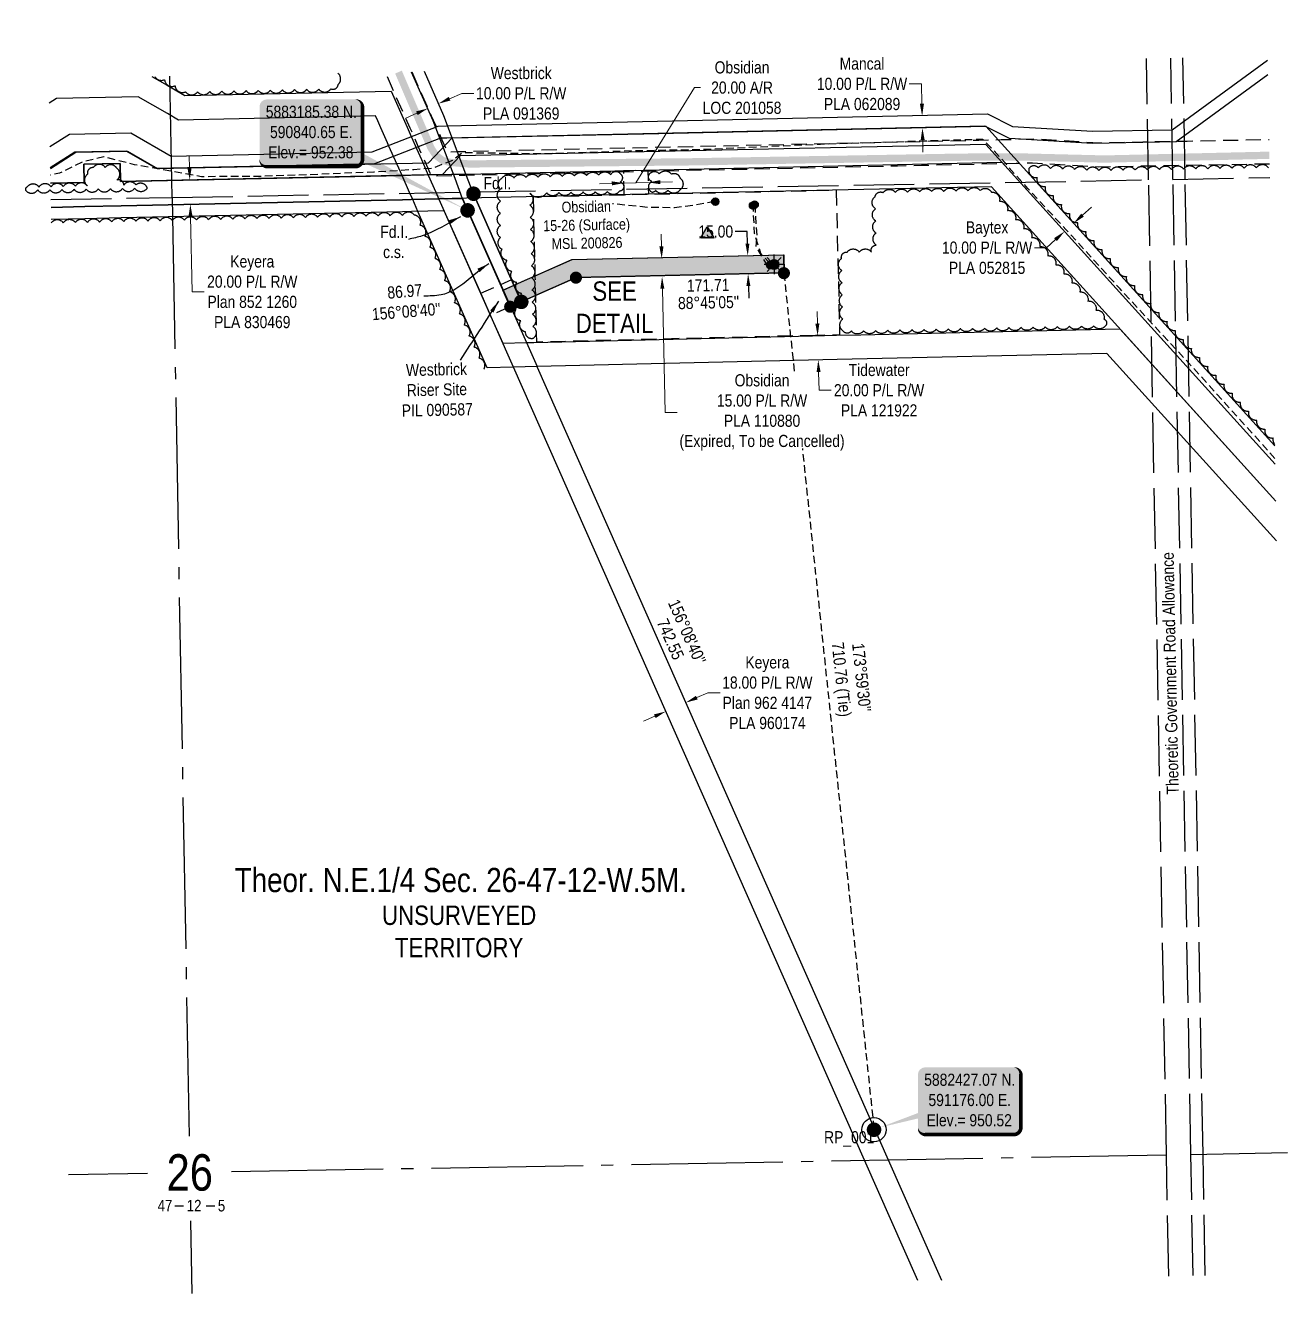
# Model space of a CAD drawing. Extents: x 590040 to 593988, y 5882292 to 5885177.
# Drawn here: x 590476 to 591517, y 5882292 to 5883338 of the extents above; entities that cross this region are included whole.
import ezdxf
from ezdxf.enums import TextEntityAlignment as Align

# ---------------------------------------------------------------- set-up
doc = ezdxf.new("R2010")
doc.units = 0
doc.header["$LTSCALE"] = 5
doc.header["$PDSIZE"] = 0.5
for name, pattern in [('0', [1, 1, 0]), ('foc-ACCESSROAD', [3.75, 2.5, -1.25]), ('foc-QUARTERLINE', [33, 25, -3, 2, -3]), ('foc-TIELINE', [1.875, 1.25, -0.625]), ('foc-UNSURVEYED', [12.5, 10, -2.5]), ('UG_PIPE', [1.875, 1.25, -0.625])]:
    doc.linetypes.add(name, pattern=pattern)
doc.layers.get('Defpoints').update_dxf_attribs({"color": 9})
for name, color, linetype in [('10', 1, 'Continuous'), ('35', 37, 'Continuous'), ('9', 3, 'Continuous'), ('AS-PIPE-UG', 44, 'UG_PIPE'), ('AS-ROADS', 254, 'Continuous'), ('AS-SYMBOL', 7, 'Continuous'), ('C-AR', 13, 'foc-ACCESSROAD'), ('C-RW', 13, 'Continuous'), ('C-SYMBOL', 7, 'Continuous'), ('C-WS', 13, 'foc-ACCESSROAD'), ('DETAIL-T', 7, 'Continuous'), ('F-AR', 190, 'foc-ACCESSROAD'), ('F-RW', 190, 'Continuous'), ('F-WS', 190, 'foc-ACCESSROAD'), ('L-BD', 7, 'Continuous'), ('L-MON', 1, 'Continuous'), ('L-QSEC', 8, 'foc-QUARTERLINE'), ('L-ROAD-T', 7, 'Continuous'), ('L-SECLBL', 7, 'Continuous'), ('L-TIE', 7, 'foc-TIELINE'), ('L-UNS-T', 3, 'Continuous'), ('L-USEC', 7, 'foc-UNSURVEYED'), ('P-PROPOSED', 10, 'Continuous'), ('P-PROPOSED-H', 21, 'Continuous'), ('P-TXT', 4, 'Continuous'), ('T-BUSH', 110, '0')]:
    doc.layers.add(name, color=color, linetype=linetype)
for name, color, linetype, lineweight in [('C-AR-T', 13, 'Continuous', 9), ('C-RW-T', 13, 'Continuous', 9), ('C-WS-T', 13, 'Continuous', 9), ('F-RW-T', 190, 'Continuous', 9), ('F-WS-T', 190, 'Continuous', 9)]:
    doc.layers.add(name, color=color, linetype=linetype, lineweight=lineweight)
doc.styles.add('175L', font='ARIALN.TTF', dxfattribs={"height": 20})
doc.styles.add('80', font='ARIALN.TTF', dxfattribs={"height": 10})
doc.styles.add('80CG', font='ARIALN.TTF', dxfattribs={"height": 10})
doc.styles.add('80L', font='ARIALN.TTF', dxfattribs={"height": 10})
doc.styles.add('SIMPLEX', font='ARIALN.TTF')
doc.dimstyles.new('Compass 5 000', dxfattribs={"dimscale": 5, "dimtxt": 9, "dimasz": 2, "dimexe": 0.2, "dimexo": 0.0625, "dimgap": 0.5, "dimtad": 0, "dimtih": 1, "dimtoh": 1, "dimzin": 0, "dimdsep": 46, "dimtxsty": '80CG', "dimcen": 0.1, "dimse1": 1, "dimse2": 1, "dimclrd": 256, "dimclrt": 256, "dimaunit": 1, "dimadec": 4, "dimazin": 0, "dimtfac": 0.06, "dimtofl": 0, "dimtmove": 0, "dimatfit": 1, "dimfxl": 0.2, "dimtolj": 1, "dimtzin": 0, "dimlwd": -1, "dimarcsym": 0})

# ---------------------------------------------------------------- blocks, each defined once
blk = doc.blocks.new('L-SECLBL')
at = {"layer": '9', "color": 7}
for p, q in [((-5.1, -27.8), (-12.3, -27.8)), ((20.7, -27.8), (13.5, -27.8))]:
    blk.add_line(p, q, dxfattribs=at)
at = {"layer": '10', "color": 2, "style": 'SIMPLEX'}
blk.add_attdef('SEC', text='', height=30, dxfattribs=at).set_placement((0, 0), align=Align.MIDDLE)
at = {"layer": '10', "color": 5, "style": '80L'}
blk.add_attdef('TWP', text='', height=9.5, dxfattribs=at).set_placement((-14.4, -27.4), align=Align.MIDDLE_RIGHT)
blk.add_attdef('RGE', text='', height=9.5, dxfattribs=at).set_placement((3.6, -27.4), align=Align.MIDDLE_CENTER)
blk.add_attdef('MER', text='', height=9.5, dxfattribs=at).set_placement((23.2, -27.4), align=Align.MIDDLE_LEFT)
blk = doc.blocks.new('*D433')
at = {"layer": 'C-AR-T', "transparency": 16777216}
for p, q in [((590979.6, 5883208.1), (591027.8, 5883286.6)), ((591027.8, 5883286.6), (591032.8, 5883286.6)), ((590959.6, 5883207.7), (590949.6, 5883207.4)), ((590969.6, 5883207.9), (590989.6, 5883208.4)), ((590999.6, 5883208.6), (591009.6, 5883208.9))]:
    blk.add_line(p, q, dxfattribs=at)
for points in [[(590959.6, 5883209.3), (590959.7, 5883206), (590969.6, 5883207.9)], [(590999.6, 5883210.3), (590999.7, 5883207), (590989.6, 5883208.4)]]:
    blk.add_solid(points, dxfattribs=at)
at = {"layer": 'Defpoints', "color": 0, "transparency": 16777216}
for p in [(590989.6, 5883210.8), (590969.6, 5883210.4), (590989.6, 5883208.4)]:
    blk.add_point(p, dxfattribs=at)
at = {"layer": 'C-AR-T', "transparency": 16777216, "insert": (591067.1, 5883286.6), "char_height": 10, "attachment_point": 5, "style": '80CG'}
blk.add_mtext('\\A1;Obsidian\\P20.00 A/R\\PLOC 201058', dxfattribs=at)
blk = doc.blocks.new('*D434')
at = {"layer": 'Defpoints', "color": 0, "transparency": 16777216}
for p in [(591202.5, 5883263.1), (591215.7, 5883263.3), (591202.7, 5883253)]:
    blk.add_point(p, dxfattribs=at)
at = {"layer": 'F-RW-T', "transparency": 16777216}
for p, q in [((591215.1, 5883289.7), (591205.1, 5883289.7)), ((591215.5, 5883273.3), (591215.1, 5883289.7)), ((591216.2, 5883243.3), (591216.4, 5883233.3))]:
    blk.add_line(p, q, dxfattribs=at)
for points in [[(591217.2, 5883273.4), (591213.8, 5883273.3), (591215.7, 5883263.3)], [(591217.8, 5883243.4), (591214.5, 5883243.3), (591215.9, 5883253.3)]]:
    blk.add_solid(points, dxfattribs=at)
at = {"layer": 'F-RW-T', "transparency": 16777216, "insert": (591166.1, 5883289.7), "char_height": 10, "attachment_point": 5, "style": '80CG'}
blk.add_mtext('\\A1;Mancal\\P10.00 P/L R/W\\PPLA 062089', dxfattribs=at)
blk = doc.blocks.new('*D435')
at = {"layer": 'Defpoints', "color": 0, "transparency": 16777216}
for p in [(591075.3, 5883080.7), (591075.8, 5883060.7), (591130, 5883062)]:
    blk.add_point(p, dxfattribs=at)
at = {"layer": 'F-RW-T', "transparency": 16777216}
for p, q in [((591129.3, 5883092), (591129, 5883102)), ((591130.2, 5883052), (591130.6, 5883037)), ((591130.6, 5883037), (591140.6, 5883037))]:
    blk.add_line(p, q, dxfattribs=at)
for points in [[(591130.9, 5883092.1), (591127.6, 5883092), (591129.5, 5883082)], [(591131.9, 5883052.1), (591128.6, 5883052), (591130, 5883062)]]:
    blk.add_solid(points, dxfattribs=at)
at = {"layer": 'F-RW-T', "transparency": 16777216, "insert": (591180.2, 5883037), "char_height": 10, "attachment_point": 5, "style": '80CG'}
blk.add_mtext('\\A1;Tidewater\\P20.00 P/L R/W\\PPLA 121922', dxfattribs=at)
blk = doc.blocks.new('*D436')
at = {"layer": 'C-RW-T', "transparency": 16777216}
for p, q in [((591000.6, 5883155.7), (591000.4, 5883165.7)), ((591001.4, 5883120.7), (591003.6, 5883018.7)), ((591003.6, 5883018.7), (591013.6, 5883018.7))]:
    blk.add_line(p, q, dxfattribs=at)
for points in [[(591002.3, 5883155.7), (590998.9, 5883155.6), (591000.8, 5883145.7)], [(591003, 5883120.7), (590999.7, 5883120.7), (591001.1, 5883130.7)]]:
    blk.add_solid(points, dxfattribs=at)
at = {"layer": 'Defpoints', "color": 0, "transparency": 16777216}
for p in [(590981, 5883145.2), (590981.3, 5883130.3), (591001.1, 5883130.7)]:
    blk.add_point(p, dxfattribs=at)
at = {"layer": 'C-RW-T', "transparency": 16777216, "insert": (591083.6, 5883018.7), "char_height": 10, "attachment_point": 5, "style": '80CG', "bg_fill": 3, "box_fill_scale": 1.1, "bg_fill_color": 256, "bg_fill_true_color": 13158600, "bg_fill_transparency": 0}
blk.add_mtext('\\A1;Obsidian\\P15.00 P/L R/W\\PPLA 110880\\P(Expired, To be Cancelled)', dxfattribs=at)
blk = doc.blocks.new('*D437')
at = {"layer": 'Defpoints', "color": 0, "transparency": 16777216}
for p in [(590998.7, 5882784.7), (591015.1, 5882792), (591020.7, 5882779.4)]:
    blk.add_point(p, dxfattribs=at)
at = {"layer": 'F-RW-T', "transparency": 16777216}
for p, q in [((591029.8, 5882783.5), (591039, 5882787.5)), ((591039, 5882787.5), (591049, 5882787.5)), ((590995.1, 5882768.1), (590985.9, 5882764))]:
    blk.add_line(p, q, dxfattribs=at)
for points in [[(591029.1, 5882785), (591030.5, 5882782), (591020.7, 5882779.4)], [(590994.4, 5882769.6), (590995.8, 5882766.6), (591004.2, 5882772.1)]]:
    blk.add_solid(points, dxfattribs=at)
at = {"layer": 'F-RW-T', "transparency": 16777216, "insert": (591088, 5882787.5), "char_height": 10, "attachment_point": 5, "style": '80CG'}
blk.add_mtext('\\A1;Keyera\\P18.00 P/L R/W\\PPlan 962 4147\\PPLA 960174', dxfattribs=at)
blk = doc.blocks.new('*D438')
at = {"layer": 'Defpoints', "color": 0, "transparency": 16777216}
for p in [(590636.9, 5883210.9), (590611.9, 5883190.4), (590637.4, 5883190.9)]:
    blk.add_point(p, dxfattribs=at)
at = {"layer": 'F-WS-T', "transparency": 16777216}
for p, q in [((590611.2, 5883220.4), (590611, 5883230.4)), ((590612.1, 5883180.4), (590613.4, 5883118.2)), ((590613.4, 5883118.2), (590623.4, 5883118.2))]:
    blk.add_line(p, q, dxfattribs=at)
for points in [[(590612.9, 5883220.4), (590609.5, 5883220.3), (590611.4, 5883210.4)], [(590613.7, 5883180.4), (590610.4, 5883180.3), (590611.9, 5883190.4)]]:
    blk.add_solid(points, dxfattribs=at)
at = {"layer": 'F-WS-T', "transparency": 16777216, "insert": (590663, 5883118.2), "char_height": 10, "attachment_point": 5, "style": '80CG'}
blk.add_mtext('\\A1;Keyera\\P20.00 P/L R/W\\PPlan 852 1260\\PPLA 830469', dxfattribs=at)
blk = doc.blocks.new('*D439')
at = {"layer": 'Defpoints', "color": 0, "transparency": 16777216}
for p in [(591340.7, 5883174.6), (591333.2, 5883168), (591333.3, 5883167.9)]:
    blk.add_point(p, dxfattribs=at)
at = {"layer": 'F-RW-T', "transparency": 16777216}
for p, q in [((591348, 5883181.4), (591355.4, 5883188.1)), ((591325.8, 5883161.3), (591318.3, 5883154.6)), ((591318.3, 5883154.6), (591308.3, 5883154.6))]:
    blk.add_line(p, q, dxfattribs=at)
for points in [[(591346.9, 5883182.6), (591349.1, 5883180.2), (591340.6, 5883174.7)], [(591324.6, 5883162.5), (591326.9, 5883160), (591333.2, 5883168)]]:
    blk.add_solid(points, dxfattribs=at)
at = {"layer": 'F-RW-T', "transparency": 16777216, "insert": (591269.3, 5883154.6), "char_height": 10, "attachment_point": 5, "style": '80CG'}
blk.add_mtext('\\A1;Baytex\\P10.00 P/L R/W\\PPLA 052815', dxfattribs=at)
blk = doc.blocks.new('TRIA')
blk.add_hatch(color=255).paths.add_polyline_path([(-0.04, 1.52), (-1.47, -0.87), (1.39, -0.87)])
blk = doc.blocks.new('TRIAA')
blk.add_blockref('TRIA', (0, 0))
blk = doc.blocks.new('TRIB')
at = {"color": 1}
blk.add_lwpolyline([(-1.12, -0.67), (-0.04, 1.13), (1.04, -0.67)], close=True, dxfattribs=at)
blk = doc.blocks.new('TRIBB')
blk.add_blockref('TRIB', (0, 0))
blk = doc.blocks.new('TRICC')
for name in ['TRIAA', 'TRIBB']:
    blk.add_blockref(name, (0, 0))
blk = doc.blocks.new('plspike')
blk.add_blockref('TRICC', (0, 0))
blk = doc.blocks.new('fdia')
at = {"color": 255, "const_width": 1}
blk.add_lwpolyline([(-0.5, 0, 1), (0.5, 0, 1)], format="xyb", close=True, dxfattribs=at)
blk = doc.blocks.new('Fdiaa')
blk.add_blockref('fdia', (0, 0))
blk = doc.blocks.new('fdib')
at = {"color": 1, "const_width": 1.6}
blk.add_lwpolyline([(-0.4, 0, 1), (0.4, 0, 1)], format="xyb", close=True, dxfattribs=at)
at = {"color": 1}
blk.add_circle((0, 0), 0.8, dxfattribs=at)
blk = doc.blocks.new('Fdibb')
blk.add_blockref('fdib', (0, 0))
blk = doc.blocks.new('fdicc')
for name in ['Fdibb', 'Fdiaa']:
    blk.add_blockref(name, (0, 0))
blk = doc.blocks.new('FDI')
blk.add_blockref('fdicc', (0, 0))
blk = doc.blocks.new('PLIA')
at = {"color": 255, "const_width": 1}
blk.add_lwpolyline([(-0.5, 0, 1), (0.5, 0, 1)], format="xyb", close=True, dxfattribs=at)
blk = doc.blocks.new('PLIAA')
blk.add_blockref('PLIA', (0, 0))
blk = doc.blocks.new('PLIB')
at = {"color": 1}
blk.add_circle((0, 0), 0.8, dxfattribs=at)
blk = doc.blocks.new('PLIBB')
blk.add_blockref('PLIB', (0, 0))
blk = doc.blocks.new('PLICC')
for name in ['PLIAA', 'PLIBB']:
    blk.add_blockref(name, (0, 0))
blk = doc.blocks.new('PLI')
blk.add_blockref('PLICC', (0, 0))
blk = doc.blocks.new('GAS')
h = blk.add_hatch(color=255)
h.dxf.hatch_style = 1
edge = h.paths.add_edge_path()
edge.add_arc((0, 0), 0.9, 0, 360)
for p, q in [((-0.81, 0), (-1.62, 0)), ((-0.57, 0.57), (-1.14, 1.14)), ((0, 0.81), (0, 1.62)), ((0.57, 0.57), (1.14, 1.14)), ((1.62, 0), (0.81, 0)), ((-0.57, -0.57), (-1.14, -1.14)), ((0, -0.81), (0, -1.62)), ((1.14, -1.14), (0.57, -0.57))]:
    blk.add_line(p, q)
blk.add_circle((0, 0), 0.8)
blk = doc.blocks.new('RISER')
h = blk.add_hatch(color=255)
h.dxf.hatch_style = 1
edge = h.paths.add_edge_path()
edge.add_arc((0, 0), 0.7, 0, 360)
blk.add_hatch(color=13).paths.add_polyline_path([(0.58, -0.15), (-0.58, -0.15, 0.774597)])
at = {"color": 13}
blk.add_line((-0.58, -0.15), (0.58, -0.15), dxfattribs=at)
blk.add_circle((0, 0), 0.6, dxfattribs=at)
blk = doc.blocks.new('*U457')
h = blk.add_hatch(color=254)
edge = h.paths.add_edge_path()
edge.add_line((-36.5, -28.5), (36.5, -28.5))
edge.add_arc((36.5, -22.5), 6, 270, 360)
edge.add_line((42.5, -22.5), (42.5, 21))
edge.add_arc((36.5, 21), 6, 0, 90)
edge.add_line((36.5, 27), (-36.5, 27))
edge.add_arc((-36.5, 21), 6, 90, 180)
edge.add_line((-42.5, 21), (-42.5, -22.5))
edge.add_arc((-36.5, -22.5), 6, 180, 270)
at = {"color": 1, "flags": 128}
blk.add_lwpolyline([(-36.5, -28.5, 3, 3, 0), (36.5, -28.5, 3, 3, 0.414214), (42.5, -22.5, 3, 3, 0), (42.5, 21, 3, 0, 0.414214), (36.5, 27, 0, 0, 0), (-36.5, 27, 0, 0, 0.414214), (-42.5, 21, 0, 0, 0), (-42.5, -22.5, 0, 3, 0.414214)], format="xyseb", close=True, dxfattribs=at)
blk.add_lwpolyline([(-74.2, -22.7, 0, 10, 0), (0, 0, 5, 5, 0)], format="xyseb", dxfattribs=at)
at = {"color": 1, "style": '80'}
blk.add_attdef('ENTER_TEXT_001', (-36, -5), '', height=10, dxfattribs=at)
blk = doc.blocks.new('*D464')
at = {"layer": 'Defpoints', "color": 0, "transparency": 16777216}
for p in [(591071.8, 5883148), (590990.6, 5883146.2), (590990.9, 5883131.2)]:
    blk.add_point(p, dxfattribs=at)
at = {"layer": 'P-TXT', "transparency": 16777216}
for p, q in [((591071.4, 5883167.9), (591061.4, 5883167.9)), ((591071.6, 5883158), (591071.4, 5883167.9)), ((591072.3, 5883123), (591072.6, 5883113))]:
    blk.add_line(p, q, dxfattribs=at)
for points in [[(591073.2, 5883158), (591069.9, 5883157.9), (591071.8, 5883148)], [(591074, 5883123), (591070.7, 5883122.9), (591072.1, 5883133)]]:
    blk.add_solid(points, dxfattribs=at)
at = {"layer": 'P-TXT', "transparency": 16777216, "insert": (591045.4, 5883167.9), "char_height": 10, "attachment_point": 5, "style": '80CG'}
blk.add_mtext('\\A1;15.00', dxfattribs=at)
blk = doc.blocks.new('*D466')
at = {"layer": 'Defpoints', "color": 0, "transparency": 16777216}
for p in [(590805.1, 5883275.8), (590813.9, 5883279.7), (590816.7, 5883273.4)]:
    blk.add_point(p, dxfattribs=at)
at = {"layer": 'F-WS-T', "transparency": 16777216}
for p, q in [((590825.8, 5883277.5), (590835.8, 5883281.9)), ((590835.8, 5883281.9), (590845.8, 5883281.9)), ((590798.8, 5883265.5), (590789.6, 5883261.4))]:
    blk.add_line(p, q, dxfattribs=at)
for points in [[(590825.1, 5883279), (590826.5, 5883276), (590816.7, 5883273.4)], [(590798.1, 5883267), (590799.5, 5883264), (590807.9, 5883269.5)]]:
    blk.add_solid(points, dxfattribs=at)
at = {"layer": 'F-WS-T', "transparency": 16777216, "insert": (590884.9, 5883281.9), "char_height": 10, "attachment_point": 5, "style": '80CG'}
blk.add_mtext('\\A1;Westbrick^J10.00 P/L R/W\\PPLA 091369', dxfattribs=at)
blk = doc.blocks.new('*U467')
h = blk.add_hatch(color=254)
edge = h.paths.add_edge_path()
edge.add_line((-36.5, -28.5), (36.5, -28.5))
edge.add_arc((36.5, -22.5), 6, 270, 360)
edge.add_line((42.5, -22.5), (42.5, 21))
edge.add_arc((36.5, 21), 6, 0, 90)
edge.add_line((36.5, 27), (-36.5, 27))
edge.add_arc((-36.5, 21), 6, 90, 180)
edge.add_line((-42.5, 21), (-42.5, -22.5))
edge.add_arc((-36.5, -22.5), 6, 180, 270)
at = {"color": 1, "flags": 128}
blk.add_lwpolyline([(-36.5, -28.5, 3, 3, 0), (36.5, -28.5, 3, 3, 0.414214), (42.5, -22.5, 3, 3, 0), (42.5, 21, 3, 0, 0.414214), (36.5, 27, 0, 0, 0), (-36.5, 27, 0, 0, 0.414214), (-42.5, 21, 0, 0, 0), (-42.5, -22.5, 0, 3, 0.414214)], format="xyseb", close=True, dxfattribs=at)
blk.add_lwpolyline([(129.3, -64.6, 0, 10, 0), (0, 0, 5, 5, 0)], format="xyseb", dxfattribs=at)
at = {"color": 1, "style": '80'}
blk.add_attdef('ENTER_TEXT_001', (-36, -5), '', height=10, dxfattribs=at)

msp = doc.modelspace()

# ---------------------------------------------------------------- hatches: boundary and pattern name
at = {"layer": 'P-PROPOSED-H'}
h = msp.add_hatch(color=256, dxfattribs=at)
h.dxf.hatch_style = 1
h.paths.add_polyline_path([(590875.812, 5883105.876), (590869.748, 5883119.589), (590926.717, 5883144.792), (591101.309, 5883148.597), (591101.636, 5883133.607), (590930.041, 5883129.868)])

# ---------------------------------------------------------------- linework, layer by layer
at = {"layer": '35', "color": 3}
msp.add_circle((591175.994, 5882427.066), 9.996, dxfattribs=at)
at = {"layer": 'AS-PIPE-UG', "flags": 128}
for points in [[(591506.78, 5882980.674), (591501.658, 5882986.514), (591438.758, 5883056.096), (591379.089, 5883120.541), (591379.082, 5883120.53), (591334.358, 5883169.605), (591334.366, 5883169.598), (591302.966, 5883203.391), (591286.835, 5883221.376), (591274.87, 5883234.887), (591265.573, 5883243.955), (591131.756, 5883239.825), (591040.732, 5883235.672), (591021.122, 5883235.161), (590999.948, 5883234.854), (590977.357, 5883234.4), (590902.97, 5883231.904), (590836.313, 5883232.867), (590828.613, 5883226.715), (590811.922, 5883220.034), (590796.164, 5883218.937), (590763.226, 5883216.962), (590710.145, 5883214.801), (590667.736, 5883213.332), (590621.08, 5883213.15), (590565.798, 5883222.957), (590540.467, 5883229.541), (590522.759, 5883225.295), (590504.05, 5883215.975), (590496.482, 5883214.472)], [(591044.875, 5883192.567), (591036.081, 5883191.05), (591020.092, 5883188.54), (591011.273, 5883187.492), (590989.12, 5883187.839), (590960.085, 5883190.802)], [(591077.542, 5883189.908), (591079.269, 5883164.581), (591078.473, 5883155.439), (591087.122, 5883141.202), (591090.037, 5883140.289)], [(591090.245, 5883141.173), (591082.66, 5883149.712), (591077.429, 5883166.409), (591076.211, 5883189.137)]]:
    msp.add_lwpolyline(points, dxfattribs=at)
at = {"layer": 'AS-ROADS', "const_width": 5.997, "flags": 128}
msp.add_lwpolyline([(590783.639, 5883299.436), (590810.493, 5883236.779), (590814.454, 5883230.784), (590819.998, 5883226.599), (590825.656, 5883225.016), (590841.837, 5883223.659), (591022.526, 5883225.382), (591249.894, 5883229.284), (591277.61, 5883229.353), (591298.313, 5883229.408), (591366.081, 5883227.724), (591502.196, 5883230.844)], dxfattribs=at)
at = {"layer": 'C-AR', "flags": 128}
msp.add_lwpolyline([(590989.855, 5883198.67), (590969.868, 5883198.234), (590969.742, 5883203.518), (590969.393, 5883218.216), (590989.381, 5883218.652), (590989.732, 5883203.878), (590989.855, 5883198.67)], close=True, dxfattribs=at)
at = {"layer": 'C-RW', "flags": 128}
msp.add_lwpolyline([(590885.162, 5883110.013), (590876.018, 5883105.963), (590869.939, 5883119.685), (590879.086, 5883123.729), (590888.236, 5883127.775), (590893.925, 5883130.291), (590926.967, 5883144.9), (591101.529, 5883148.766), (591101.862, 5883133.777), (590930.293, 5883129.976), (590894.311, 5883114.065), (590885.162, 5883110.013)], close=True, dxfattribs=at)
at = {"layer": 'C-WS', "flags": 128}
msp.add_lwpolyline([(591127.622, 5883082.244), (590897.808, 5883076.783), (590896.919, 5883114.112), (590896.534, 5883130.337), (590894.96, 5883196.675), (590969.867, 5883198.308), (590989.854, 5883198.743), (591144.789, 5883202.125), (591147.626, 5883082.716), (591127.622, 5883082.244)], close=True, dxfattribs=at)
at = {"layer": 'F-AR', "flags": 128}
for points in [[(591502.329, 5883223.589), (591428.306, 5883222.304), (591398.15, 5883221.781), (591361.144, 5883221.139), (591306.645, 5883224.374), (591293.276, 5883224.082), (591280.063, 5883223.794), (591263.232, 5883223.425), (591242.782, 5883222.975), (591215.292, 5883222.377), (591195.307, 5883221.94), (590985.212, 5883217.353), (590965.225, 5883216.917), (590849.001, 5883214.384), (590838.503, 5883214.155), (590828.023, 5883213.926), (590810.95, 5883213.555), (590803.516, 5883230.246), (590799.444, 5883239.388), (590795.368, 5883248.54), (590793.348, 5883253.076), (590788.933, 5883262.987), (590787.215, 5883266.845), (590772.786, 5883299.241)], [(590794.531, 5883299.632), (590810.641, 5883263.462), (590812.328, 5883259.675), (590815.06, 5883253.542), (590819.475, 5883243.629), (590823.884, 5883233.732), (590831.728, 5883233.902), (590842.226, 5883234.133), (591260.647, 5883243.307), (591262.372, 5883243.344), (591275.585, 5883243.634), (591280.902, 5883243.75), (591288.816, 5883243.924), (591308.094, 5883244.346), (591361.542, 5883241.174), (591397.782, 5883241.88), (591427.232, 5883242.453), (591427.937, 5883242.466), (591434.258, 5883242.589), (591501.957, 5883243.905)]]:
    msp.add_lwpolyline(points, dxfattribs=at)
at = {"layer": 'F-RW'}
msp.add_line((590845.508, 5883199.109), (590884.938, 5883109.918), dxfattribs=at)
for points in [[(590496.054, 5883238.071), (590512.091, 5883248.283), (590562.734, 5883249.386), (590596.061, 5883230.112), (590761.823, 5883233.722), (590816.311, 5883254.909), (590823.357, 5883255.063), (590984.951, 5883258.582), (591269.537, 5883264.904), (591290.281, 5883254.612), (591356.35, 5883250.608), (591421.861, 5883251.803), (591500.759, 5883309.29)], [(591500.982, 5883297.089), (591425.197, 5883241.87), (591356.139, 5883240.61), (591287.655, 5883244.76), (591267.3, 5883254.859), (590985.173, 5883248.592), (590823.575, 5883245.072), (590818.29, 5883244.957), (590763.802, 5883223.77), (590583.863, 5883219.852), (590558.864, 5883234.309), (590516.607, 5883233.389), (590496.372, 5883220.504)], [(591508.023, 5882912.805), (591368.165, 5883067.433), (591145.602, 5883062.395), (590897.922, 5883056.508), (590878.447, 5883056.047), (590856.796, 5883055.533), (590799.733, 5883184.335), (590795.346, 5883194.236), (590792.729, 5883200.137), (590786.573, 5883214.039), (590783.899, 5883220.074), (590779.849, 5883229.214), (590775.795, 5883238.364), (590774.625, 5883241.006), (590769.063, 5883253.561), (590766.51, 5883259.324), (590764.672, 5883263.472), (590602.18, 5883259.914), (590593.081, 5883265.169), (590568.854, 5883279.159), (590501.394, 5883277.675), (590495.405, 5883273.858)], [(591507.424, 5882945.533), (591272.813, 5883204.92), (591244.901, 5883204.335), (590987.194, 5883198.618), (590839.723, 5883195.348), (590827.889, 5883195.125), (590794.096, 5883194.378), (590786.841, 5883194.209), (590554.694, 5883189.128), (590524.715, 5883188.489), (590496.964, 5883187.87)], [(590836.454, 5883195.287), (590897.934, 5883056.508), (590898.177, 5883055.93), (591187.797, 5882402.22), (591231.746, 5882303.021)], [(591212.223, 5882302.67), (591168.275, 5882401.869), (590878.451, 5883056.047), (590821.333, 5883184.978), (590794.323, 5883184.381), (590787.067, 5883184.212), (590554.912, 5883179.13), (590524.928, 5883178.491), (590497.145, 5883177.871)]]:
    msp.add_lwpolyline(points, dxfattribs=at)
at = {"layer": 'F-RW', "flags": 128}
for points in [[(590580.095, 5883295.775), (590592.658, 5883288.52), (590607.339, 5883280.042), (590777.565, 5883283.769), (590785.22, 5883266.49), (590786.347, 5883263.946), (590790.738, 5883254.035), (590793.336, 5883248.171), (590794.462, 5883245.629), (590798.517, 5883236.476), (590802.566, 5883227.337), (590808.248, 5883214.511), (590814.442, 5883200.527), (590817.021, 5883194.71), (590821.408, 5883184.808), (590851.587, 5883116.686), (590857.432, 5883103.492), (590859.688, 5883098.398), (590869.677, 5883075.853), (590889.148, 5883076.315), (590895.32, 5883076.463), (591125.134, 5883081.924), (591145.138, 5883082.392), (591165.143, 5883082.852), (591270.05, 5883085.226), (591378.847, 5883087.688), (591507.424, 5882945.533)], [(590794.124, 5883299.625), (590811.865, 5883259.638), (590830.007, 5883211.821), (590836.271, 5883195.309), (590875.817, 5883105.876), (590884.959, 5883109.919), (590845.522, 5883199.106), (590839.313, 5883215.344), (590821.113, 5883263.441), (590804.973, 5883299.82)], [(590496.384, 5883219.858), (590517.49, 5883233.296), (590559.995, 5883234.231), (590584.878, 5883219.835), (590808.503, 5883224.7), (590828.043, 5883245.126), (590986.097, 5883248.602), (591268.136, 5883254.806), (591506.587, 5882991.174)], [(591506.866, 5882975.965), (591268.221, 5883239.811), (590986.427, 5883233.613), (590834.584, 5883230.273), (590819.928, 5883214.953), (590554.249, 5883209.109), (590553.919, 5883224.099), (590523.94, 5883223.44), (590524.27, 5883208.45), (590496.602, 5883207.841)], [(590496.602, 5883207.867), (590524.269, 5883208.484), (590523.963, 5883223.455), (590553.947, 5883224.108), (590554.256, 5883209.123), (590786.389, 5883214.204), (590793.642, 5883214.373), (590827.48, 5883215.121), (590839.313, 5883215.344), (590986.751, 5883218.613), (591244.47, 5883224.33), (591281.521, 5883225.107), (591506.866, 5882975.965)], [(590496.964, 5883187.87), (590524.715, 5883188.489), (590554.694, 5883189.128), (590786.841, 5883194.209), (590794.096, 5883194.378), (590827.889, 5883195.125), (590836.454, 5883195.287)]]:
    msp.add_lwpolyline(points, dxfattribs=at)
at = {"layer": 'F-WS', "flags": 128}
msp.add_lwpolyline([(590876.018, 5883105.963), (590859.567, 5883098.672), (590857.31, 5883103.766), (590851.465, 5883116.96), (590867.92, 5883124.241), (590877.066, 5883128.289), (590879.086, 5883123.729), (590885.162, 5883110.013), (590876.018, 5883105.963)], close=True, dxfattribs=at)
at = {"layer": 'L-QSEC', "flags": 128}
for points in [[(590596.832, 5883196.059), (590595.019, 5883296.044)], [(590596.832, 5883196.059), (590610.862, 5882421.875)], [(590645.951, 5882392.5), (591417.286, 5882406.375)], [(591437.4, 5882406.732), (591517.268, 5882408.282)], [(590511.428, 5882390.08), (590576.68, 5882391.254)], [(590612.13, 5882351.886), (590613.218, 5882291.897)]]:
    msp.add_lwpolyline(points, dxfattribs=at)
at = {"layer": 'L-TIE'}
msp.add_line((591101.636, 5883133.607), (591175.994, 5882427.066), dxfattribs=at)
at = {"layer": 'L-USEC', "flags": 128}
for points in [[(591402.552, 5883210.55), (591400.719, 5883310.534)], [(591422.665, 5883210.919), (591420.833, 5883310.896)], [(591432.727, 5883211.103), (591430.895, 5883311.077)], [(590596.832, 5883196.059), (591402.552, 5883210.55)], [(591417.286, 5882406.375), (591402.552, 5883210.55)], [(591422.665, 5883210.94), (591502.532, 5883212.49)], [(591437.4, 5882406.732), (591437.4, 5882406.743), (591422.665, 5883210.919)], [(591447.461, 5882406.927), (591432.727, 5883211.103)], [(590496.848, 5883194.261), (590596.832, 5883196.059)], [(591419.116, 5882306.392), (591417.286, 5882406.375)], [(591439.23, 5882306.753), (591437.4, 5882406.732)], [(591449.292, 5882306.934), (591447.461, 5882406.927)]]:
    msp.add_lwpolyline(points, dxfattribs=at)
at = {"layer": 'P-PROPOSED', "flags": 128}
msp.add_lwpolyline([(590875.812, 5883105.876), (590869.748, 5883119.589), (590926.717, 5883144.792), (591101.309, 5883148.597), (591101.636, 5883133.607), (590930.041, 5883129.868)], close=True, dxfattribs=at)
at = {"layer": 'T-BUSH', "flags": 128}
for points in [[(590582.66, 5883295.821, 0.39881111), (590590.624, 5883293.158, 0.52056705), (590599.279, 5883288.159, 0.52056705), (590607.935, 5883283.16, 0.52056705), (590617.901, 5883283.272, 0.52056705), (590627.894, 5883283.491, 0.52056705), (590637.887, 5883283.71, 0.52056705), (590647.88, 5883283.929, 0.52056705), (590657.874, 5883284.147, 0.52056705), (590667.867, 5883284.366, 0.52056705), (590677.86, 5883284.585, 0.52056705), (590687.853, 5883284.804, 0.52056705), (590697.846, 5883285.023, 0.52056705), (590707.839, 5883285.241, 0.52056705), (590717.832, 5883285.46, 0.52056705), (590727.826, 5883285.679, 0.52056705), (590733.915, 5883289.266, 0.46071621), (590733.649, 5883298.537, 0.46071621)], [(591501.418, 5883220.574, 0.52056705), (591491.424, 5883220.4, 0.52056705), (591481.43, 5883220.227, 0.52056705), (591471.436, 5883220.053, 0.52056705), (591461.442, 5883219.88, 0.52056705), (591451.448, 5883219.707, 0.52056705), (591441.454, 5883219.533, 0.52056705), (591431.46, 5883219.36, 0.52056705), (591421.466, 5883219.186, 0.52056705), (591411.472, 5883219.013, 0.52056705), (591401.478, 5883218.839, 0.52056705), (591391.484, 5883218.666, 0.52056705), (591381.49, 5883218.493, 0.52056705), (591371.496, 5883218.319, 0.52056705), (591361.502, 5883218.146, 0.52056705), (591351.516, 5883218.579, 0.52056705), (591341.531, 5883219.038, 0.52056705), (591331.546, 5883219.497, 0.52056705), (591321.561, 5883219.956, 0.52056705), (591311.576, 5883220.415, 0.52056705), (591303.822, 5883219.822, 0.52056705), (591310.527, 5883212.409, 0.52056705), (591317.232, 5883204.996, 0.52056705), (591323.937, 5883197.583, 0.52056705), (591330.642, 5883190.17, 0.52056705), (591337.347, 5883182.757, 0.52056705), (591344.052, 5883175.344, 0.52056705), (591350.757, 5883167.931, 0.52056705), (591357.462, 5883160.518, 0.52056705), (591364.167, 5883153.105, 0.52056705), (591370.872, 5883145.692, 0.52056705), (591377.577, 5883138.279, 0.52056705), (591384.282, 5883130.865, 0.52056705), (591390.987, 5883123.452, 0.52056705), (591397.692, 5883116.039, 0.52056705), (591404.397, 5883108.626, 0.52056705), (591411.102, 5883101.213, 0.52056705), (591417.807, 5883093.8, 0.52056705), (591424.512, 5883086.387, 0.52056705), (591431.217, 5883078.974, 0.52056705), (591437.922, 5883071.561, 0.52056705), (591444.627, 5883064.148, 0.52056705), (591451.358, 5883056.758, 0.52056705), (591458.093, 5883049.372, 0.52056705), (591464.827, 5883041.986, 0.52056705), (591471.562, 5883034.6, 0.52056705), (591478.297, 5883027.214, 0.52056705), (591485.031, 5883019.827, 0.52056705), (591491.766, 5883012.441, 0.52056705), (591498.501, 5883005.055, 0.52056705), (591505.235, 5882997.669, 0.23723829), (591506.566, 5882992.352, 0.23723829)], [(590992.378, 5883216.695, -0.41809424), (590998.795, 5883215.414, -0.52056705), (591008.789, 5883215.249, -0.52056705), (591015.819, 5883212.102, -0.52056705), (591015.886, 5883202.256, -0.52056705), (591005.893, 5883202.043, -0.52056705), (590995.9, 5883201.83, -0.22924516), (590992.84, 5883200.179, -0.57931843), (590992.603, 5883209.265, -0.6907715), (590992.378, 5883216.695)], [(590854.054, 5883054.318, 0.52056705), (590850.006, 5883063.457, 0.52056705), (590845.957, 5883072.596, 0.52056705), (590841.908, 5883081.735, 0.52056705), (590837.859, 5883090.874, 0.52056705), (590833.811, 5883100.012, 0.52056705), (590829.762, 5883109.151, 0.52056705), (590825.713, 5883118.29, 0.52056705), (590821.664, 5883127.429, 0.52056705), (590817.615, 5883136.568, 0.52056705), (590813.567, 5883145.707, 0.52056705), (590809.518, 5883154.845, 0.52056705), (590805.469, 5883163.984, 0.52056705), (590801.42, 5883173.123, 0.52056705), (590796.848, 5883181.437, 0.52056705), (590786.855, 5883181.217, 0.52056705), (590776.861, 5883180.997, 0.52056705), (590766.868, 5883180.777, 0.52056705), (590756.875, 5883180.557, 0.52056705), (590746.882, 5883180.337, 0.52056705), (590736.889, 5883180.117, 0.52056705), (590726.896, 5883179.897, 0.52056705), (590716.903, 5883179.677, 0.52056705), (590706.91, 5883179.457, 0.52056705), (590696.916, 5883179.236, 0.52056705), (590686.923, 5883179.016, 0.52056705), (590676.93, 5883178.796, 0.52056705), (590666.937, 5883178.576, 0.52056705), (590656.944, 5883178.356, 0.52056705), (590646.951, 5883178.136, 0.52056705), (590636.958, 5883177.916, 0.52056705), (590626.965, 5883177.696, 0.52056705), (590616.972, 5883177.476, 0.52056705), (590606.978, 5883177.256, 0.52056705), (590596.985, 5883177.035, 0.52056705), (590586.992, 5883176.815, 0.52056705), (590576.999, 5883176.595, 0.52056705), (590567.006, 5883176.375, 0.52056705), (590557.013, 5883176.155, 0.52056705), (590547.02, 5883175.935, 0.52056705), (590537.027, 5883175.715, 0.52056705), (590527.033, 5883175.495, 0.52056705), (590517.04, 5883175.275, 0.52056705), (590507.047, 5883175.055, 0.5076575), (590497.197, 5883175.039, 0.5076575)]]:
    msp.add_lwpolyline(points, format="xyb", dxfattribs=at)
for points in [[(590576.387, 5883203.831, 0.52056705), (590567.003, 5883206.403, 0.52056705), (590557.01, 5883206.184, 0.52056705), (590551.231, 5883210.362, 0.52056705), (590551.025, 5883220.356, 0.52056705), (590541.707, 5883220.842, 0.52056705), (590531.714, 5883220.624, 0.52056705), (590527.131, 5883215.22, 0.52056705), (590527.002, 5883205.546, 0.52056705), (590517.009, 5883205.323, 0.52056705), (590507.016, 5883205.1, 0.52056705), (590497.023, 5883204.877, 0.52056705), (590487.03, 5883204.654, 0.52056705), (590477.037, 5883204.431, 0.52056705), (590476.009, 5883202.043, 0.52056705), (590486.003, 5883202.221, 0.52056705), (590495.997, 5883202.399, 0.52056705), (590505.991, 5883202.577, 0.52056705), (590515.985, 5883202.755, 0.52056705), (590525.979, 5883202.933, 0.52056705), (590535.973, 5883203.111, 0.52056705), (590545.967, 5883203.289, 0.52056705), (590555.961, 5883203.467, 0.52056705), (590565.955, 5883203.645, 0.52056705)], [(590966.452, 5883215.771, -0.52056705), (590966.62, 5883208.696, -0.86797545), (590965.92, 5883201.189, -0.52056705), (590955.927, 5883200.976, -0.52056705), (590945.934, 5883200.763, -0.52056705), (590935.94, 5883200.549, -0.52056705), (590925.947, 5883200.336, -0.52056705), (590915.954, 5883200.122, -0.52056705), (590905.96, 5883199.909, -0.52056705), (590891.891, 5883199.609, -0.52056705), (590892.128, 5883189.616, -0.52056705), (590892.366, 5883179.623, -0.52056705), (590892.603, 5883169.63, -0.52056705), (590892.84, 5883159.638, -0.52056705), (590893.078, 5883149.645, -0.52056705), (590893.315, 5883139.652, -0.52056705), (590893.552, 5883129.66, -0.52056705), (590893.79, 5883119.667, -0.52056705), (590894.027, 5883109.674, -0.52056705), (590894.265, 5883099.681, -0.52056705), (590894.502, 5883089.689, -0.52056705), (590894.739, 5883079.696, -0.52056705), (590888.531, 5883085.113, -0.52056705), (590884.484, 5883094.253, -0.52056705), (590880.437, 5883103.392, -0.52056705), (590888.073, 5883108.018, -0.52056705), (590885.243, 5883116.69, -0.52056705), (590881.201, 5883125.832, -0.52056705), (590877.159, 5883134.974, -0.52056705), (590873.116, 5883144.115, -0.52056705), (590869.074, 5883153.257, -0.52056705), (590867.757, 5883162.974, -0.52056705), (590867.757, 5883172.97, -0.52056705), (590867.757, 5883182.965, -0.52056705), (590867.757, 5883192.961, -0.52056705), (590867.757, 5883202.957, -0.52056705), (590868.916, 5883211.819, -0.52056705), (590878.906, 5883212.138, -0.52056705), (590888.897, 5883212.46, -0.52056705), (590898.887, 5883212.782, -0.52056705), (590908.877, 5883213.104, -0.52056705), (590918.868, 5883213.426, -0.52056705), (590928.858, 5883213.748, -0.52056705), (590938.849, 5883214.069, -0.52056705), (590948.839, 5883214.391, -0.52056705), (590958.829, 5883214.713, -0.59472723)], [(591150.553, 5883085.778, -0.52056705), (591150.316, 5883095.771, -0.52056705), (591150.078, 5883105.763, -0.52056705), (591149.841, 5883115.756, -0.52056705), (591149.603, 5883125.749, -0.52056705), (591149.366, 5883135.742, -0.52056705), (591149.128, 5883145.734, -0.52056705), (591153.798, 5883150.941, -0.52056705), (591163.794, 5883150.953, -0.52056705), (591173.789, 5883150.966, -0.52056705), (591177.891, 5883156.716, -0.52056705), (591177.634, 5883166.708, -0.52056705), (591177.377, 5883176.7, -0.52056705), (591177.12, 5883186.692, -0.52056705), (591176.863, 5883196.685, -0.52056705), (591183.637, 5883199.973, -0.52056705), (591193.63, 5883200.191, -0.52056705), (591203.623, 5883200.409, -0.52056705), (591213.616, 5883200.628, -0.52056705), (591223.609, 5883200.846, -0.52056705), (591233.602, 5883201.064, -0.52056705), (591243.596, 5883201.282, -0.52056705), (591253.589, 5883201.501, -0.52056705), (591263.582, 5883201.719, -0.52056705), (591272.874, 5883200.332, -0.52056705), (591279.507, 5883192.855, -0.52056705), (591286.141, 5883185.377, -0.52056705), (591292.774, 5883177.9, -0.52056705), (591299.408, 5883170.423, -0.52056705), (591306.041, 5883162.946, -0.52056705), (591312.674, 5883155.468, -0.52056705), (591319.308, 5883147.991, -0.52056705), (591325.941, 5883140.514, -0.52056705), (591332.574, 5883133.036, -0.52056705), (591339.208, 5883125.559, -0.52056705), (591345.841, 5883118.082, -0.52056705), (591352.474, 5883110.605, -0.52056705), (591359.108, 5883103.127, -0.52056705), (591365.741, 5883095.65, -0.52056705), (591367.191, 5883090.437, -0.52056705), (591357.197, 5883090.222, -0.52056705), (591347.204, 5883090.007, -0.52056705), (591337.211, 5883089.792, -0.52056705), (591327.218, 5883089.577, -0.52056705), (591317.224, 5883089.362, -0.52056705), (591307.231, 5883089.148, -0.52056705), (591297.238, 5883088.933, -0.52056705), (591287.245, 5883088.718, -0.52056705), (591277.251, 5883088.503, -0.52056705), (591267.258, 5883088.288, -0.52056705), (591257.265, 5883088.073, -0.52056705), (591247.272, 5883087.858, -0.52056705), (591237.279, 5883087.643, -0.52056705), (591227.285, 5883087.428, -0.52056705), (591217.292, 5883087.213, -0.52056705), (591207.299, 5883086.998, -0.52056705), (591197.306, 5883086.783, -0.52056705), (591187.312, 5883086.569, -0.52056705), (591177.319, 5883086.354, -0.52056705), (591167.326, 5883086.139, -0.52056705), (591157.333, 5883085.924, -0.52056705)]]:
    msp.add_lwpolyline(points, format="xyb", close=True, dxfattribs=at)

# ---------------------------------------------------------------- block references
at = {"layer": 'AS-SYMBOL', "xscale": 5.000000000000004, "yscale": 5.000000000000004, "zscale": 5.000000000000004}
for p in [(591045.024, 5883192.561), (591076.129, 5883189.369), (591077.527, 5883190.054)]:
    msp.add_blockref('RISER', p, dxfattribs=at)
at = {"layer": 'Defpoints', "xscale": 5.000000000000004, "yscale": 5.000000000000004, "zscale": 5.000000000000004}
msp.add_blockref('plspike', (591038.593, 5883166.179), dxfattribs=at)
at = {"layer": 'DETAIL-T'}
ref = msp.add_blockref('*U467', (590711.455, 5883249.925), dxfattribs=dict(at, xscale=0.99955502, yscale=0.99955502, zscale=0.99955502))
ref.add_attrib('ENTER_TEXT_001', '5883185.38 N.', (590674.153, 5883261.692), dxfattribs={"layer": '0', "color": 1, "height": 9.99555, "style": '80'})
ref.add_attrib('ENTER_TEXT_002', '590840.65 E.', (590677.65, 5883244.992), dxfattribs={"layer": '0', "color": 1, "height": 9.99555, "style": '80'})
ref.add_attrib('ENTER_TEXT_003', 'Elev.= 952.38', (590676.082, 5883228.292), dxfattribs={"layer": '0', "color": 1, "height": 9.99555, "style": '80'})
ref = msp.add_blockref('*U457', (591254.709, 5882451.553), dxfattribs=dict(at, xscale=0.99955502, yscale=0.99955502, zscale=0.99955502))
ref.add_attrib('ENTER_TEXT_001', '5882427.07 N.', (591217.406, 5882463.32), dxfattribs={"layer": '0', "color": 1, "height": 9.99555, "style": '80'})
ref.add_attrib('ENTER_TEXT_002', '591176.00 E.', (591220.904, 5882446.62), dxfattribs={"layer": '0', "color": 1, "height": 9.99555, "style": '80'})
ref.add_attrib('ENTER_TEXT_003', 'Elev.= 950.52', (591219.38, 5882429.92), dxfattribs={"layer": '0', "color": 1, "height": 9.99555, "style": '80'})
at = {"layer": 'L-MON', "xscale": 5.000000000000004, "yscale": 5.000000000000004, "zscale": 5.000000000000004}
for name, p in [('FDI', (590845.508, 5883199.109)), ('FDI', (590840.652, 5883185.384)), ('PLI', (590930.041, 5883129.868)), ('PLI', (590875.809, 5883105.875)), ('FDI', (590884.938, 5883109.918)), ('FDI', (591175.994, 5882427.066))]:
    msp.add_blockref(name, p, dxfattribs=at)
at = {"layer": 'L-SECLBL'}
msp.add_blockref('L-SECLBL', (590611.406, 5882391.879), dxfattribs=at).add_auto_attribs({'SEC': '26', 'TWP': '47', 'RGE': '12', 'MER': '5'})

# ---------------------------------------------------------------- texts
at = {"layer": '35', "color": 3, "style": '80'}
msp.add_attdef('RP_001', (591134.776, 5882415.923), 'RP', height=9.9956, dxfattribs=at)
at = {"layer": 'C-SYMBOL', "color": 3, "style": '175L'}
msp.add_text('Theor. N.E.1/4 Sec. 26-47-12-W.5M.', height=20, dxfattribs=at).set_placement((590835.024, 5882617.04), align=Align.BOTTOM_CENTER)
at = {"layer": 'C-WS-T', "insert": (590938.863, 5883173.338), "char_height": 9.00126, "attachment_point": 5, "rotation": 1.202115, "style": '80CG'}
msp.add_mtext('\\A1;Obsidian\\P15-26 (Surface)\\PMSL 200826', dxfattribs=at)
at = {"layer": 'F-WS-T', "insert": (590815.302, 5883037.443), "char_height": 10, "attachment_point": 5, "rotation": 1.202115, "style": '80CG'}
msp.add_mtext('\\A1;Westbrick\\PRiser Site\\PPIL 090587', dxfattribs=at)
at = {"layer": 'L-BD', "style": '80L'}
for s, height, rotation, p in [('171.71', 9.9956, 1.2483, (591039.156, 5883123.653)), ("88°45'05''", 9.9956, 1.2483, (591039.466, 5883109.412)), ("156°08'40''", 9.99555, 293.8559, (591021.79, 5882837.768)), ('742.55', 9.9956, 293.8559, (591008.077, 5882831.704))]:
    msp.add_text(s, height=height, rotation=rotation, dxfattribs=at).set_placement(p, align=Align.MIDDLE)
at = {"layer": 'L-BD', "char_height": 9.99555, "attachment_point": 2, "style": '80L'}
for s, insert, width, rotation in [("86.97\\P156°08'40'' ", (590788.345, 5883123.556), 39.63223, 4.550185), ("173°59'30''\\P710.76 (Tie) ", (591170.764, 5882800.715), 68.94682, 276.0078)]:
    msp.add_mtext(s, dxfattribs=dict(at, insert=insert, width=width, rotation=rotation))
at = {"layer": 'L-ROAD-T', "style": '80L'}
msp.add_text('Theoretic Government Road Allowance', height=10, rotation=91.218132, dxfattribs=at).set_placement((591420.336, 5882803.529), align=Align.MIDDLE_CENTER)
at = {"layer": 'L-UNS-T', "color": 3, "insert": (590833.693, 5882590.534), "char_height": 16, "attachment_point": 5, "style": '80L'}
msp.add_mtext_dynamic_manual_height_columns('UNSURVEYED TERRITORY', width=126.41375, gutter_width=47.5, heights=[0], dxfattribs=at)

# ---------------------------------------------------------------- dimensions: what is measured, and where the dimension line sits
at = {"layer": 'C-AR-T'}
dim = msp.add_linear_dim(base=(590989.624, 5883208.387), p1=(590969.58, 5883210.361), p2=(590989.566, 5883210.836), angle=1.361201, text='Obsidian\\P20.00 A/R\\PLOC 201058', dimstyle='Compass 5 000', override={"dimtmove": 1}, dxfattribs=at)
dim.commit()
dim.dimension.update_dxf_attribs({"geometry": '*D433', "text_midpoint": (591035.272, 5883286.607), "dimtype": 161})
at = {"layer": 'F-RW-T'}
dim = msp.add_linear_dim(base=(591215.725, 5883263.344), p1=(591202.674, 5883253.047), p2=(591202.455, 5883263.053), angle=91.255717, text='Mancal\\P10.00 P/L R/W\\PPLA 062089', dimstyle='Compass 5 000', dxfattribs=at)
dim.commit()
dim.dimension.update_dxf_attribs({"geometry": '*D434', "text_midpoint": (591166.062, 5883289.666), "dimtype": 161})
for p1, p2, distance, text, picture, middle in [((591340.715, 5883174.563), (591333.302, 5883167.858), -0.183, 'Baytex\\P10.00 P/L R/W\\PPLA 052815', '*D439', (591269.26, 5883154.578)), ((590998.668, 5882784.692), (591015.118, 5882791.98), -13.726, 'Keyera\\P18.00 P/L R/W\\PPlan 962 4147\\PPLA 960174', '*D437', (591088.049, 5882787.532))]:
    dim = msp.add_aligned_dim(p1=p1, p2=p2, distance=distance, text=text, dimstyle='Compass 5 000', dxfattribs=at)
    dim.commit()
    dim.dimension.update_dxf_attribs({"geometry": picture, "text_midpoint": middle})
at = {"layer": 'F-WS-T'}
for base, p1, p2, angle, text, picture, middle in [((590816.679, 5883273.435), (590805.13, 5883275.834), (590813.89, 5883279.721), 23.925278, 'Westbrick^J10.00 P/L R/W\\PPLA 091369', '*D466', (590884.926, 5883281.936)), ((590611.859, 5883190.379), (590636.919, 5883210.926), (590637.356, 5883190.937), 271.253908, 'Keyera\\P20.00 P/L R/W\\PPlan 852 1260\\PPLA 830469', '*D438', (590662.979, 5883118.18))]:
    dim = msp.add_linear_dim(base=base, p1=p1, p2=p2, angle=angle, text=text, dimstyle='Compass 5 000', dxfattribs=at)
    dim.commit()
    dim.dimension.update_dxf_attribs({"geometry": picture, "text_midpoint": middle, "dimtype": 161})

# ---------------------------------------------------------------- leaders
at = {"layer": 'F-RW-T', "path_type": 1}
msp.add_leader([(590866.14, 5883110.397), (590834.431, 5883061.905)], dimstyle='Compass 5 000', override={"dimgap": 0.5, "dimtad": 0}, dxfattribs=at)
at = {"layer": 'L-BD', "path_type": 1}
msp.add_leader([(590858.056, 5883141.316), (590818.786, 5883115.651), (590804.438, 5883114.518)], dimstyle='Compass 5 000', override={"dimgap": 0.5, "dimtad": 0}, dxfattribs=at)

# ---------------------------------------------------------------- next in the draw order: texts
at = {"layer": 'L-MON', "insert": (590853.797, 5883212.801), "char_height": 9.9956, "attachment_point": 1, "style": '80L', "bg_fill": 3, "box_fill_scale": 1, "bg_fill_color": 256, "bg_fill_transparency": 0}
msp.add_mtext_dynamic_manual_height_columns('Fd.I.', width=0.71862, gutter_width=50, heights=[0], dxfattribs=at)
at = {"layer": 'L-MON', "insert": (590764.555, 5883172.724), "char_height": 9.99555, "attachment_point": 1, "style": '80L', "bg_fill": 3, "box_fill_scale": 1.15, "bg_fill_color": 256, "bg_fill_true_color": 256, "bg_fill_transparency": 0}
msp.add_mtext_dynamic_manual_height_columns('\\pi4.0981;Fd.I. \\P\\pi6.3856;c.s.', width=29.16907, gutter_width=50, heights=[0], dxfattribs=at)

# ---------------------------------------------------------------- next in the draw order: dimensions: what is measured, and where the dimension line sits
at = {"layer": 'C-RW-T'}
dim = msp.add_linear_dim(base=(591001.144, 5883130.691), p1=(590981.009, 5883145.242), p2=(590981.341, 5883130.253), angle=271.269172, text='Obsidian\\P15.00 P/L R/W\\PPLA 110880\\P(Expired, To be Cancelled)', dimstyle='Compass 5 000', override={"dimtfill": 1}, dxfattribs=at)
dim.commit()
dim.dimension.update_dxf_attribs({"geometry": '*D436', "text_midpoint": (591083.563, 5883018.693), "dimtype": 161})

# ---------------------------------------------------------------- next in the draw order: block references
at = {"layer": 'AS-SYMBOL', "xscale": 5.000000000000004, "yscale": 5.000000000000004, "zscale": 5.000000000000004}
for name, p in [('GAS', (591093.553, 5883140.751)), ('RISER', (591090.339, 5883140.17)), ('RISER', (591090.54, 5883140.725))]:
    msp.add_blockref(name, p, dxfattribs=at)
at = {"layer": 'L-MON', "xscale": 5.000000000000004, "yscale": 5.000000000000004, "zscale": 5.000000000000004}
msp.add_blockref('PLI', (591101.636, 5883133.607), dxfattribs=at)

# ---------------------------------------------------------------- next in the draw order: texts
at = {"layer": 'DETAIL-T', "color": 3, "insert": (590961.95, 5883105.471), "char_height": 15.9929, "width": 63.60781, "attachment_point": 5, "style": '80CG'}
msp.add_mtext('SEE\\PDETAIL', dxfattribs=at)

# ---------------------------------------------------------------- next in the draw order: dimensions: what is measured, and where the dimension line sits
at = {"layer": 'F-RW-T'}
dim = msp.add_linear_dim(base=(591130.001, 5883062.024), p1=(591075.264, 5883080.714), p2=(591075.754, 5883060.697), angle=271.401465, text='Tidewater\\P20.00 P/L R/W\\PPLA 121922', dimstyle='Compass 5 000', dxfattribs=at)
dim.commit()
dim.dimension.update_dxf_attribs({"geometry": '*D435', "text_midpoint": (591180.153, 5883036.986), "dimtype": 161})
at = {"layer": 'P-TXT'}
dim = msp.add_linear_dim(base=(591071.8, 5883147.954), p1=(590990.945, 5883131.195), p2=(590990.619, 5883146.185), angle=91.248259, text='15.00', dimstyle='Compass 5 000', dxfattribs=at)
dim.commit()
dim.dimension.update_dxf_attribs({"geometry": '*D464', "text_midpoint": (591045.426, 5883167.949), "dimtype": 161})

# ---------------------------------------------------------------- next in the draw order: leaders
at = {"layer": 'L-MON', "path_type": 1}
msp.add_leader([(590834.825, 5883180.171), (590803.223, 5883164.377), (590791.937, 5883161.444)], dimstyle='Compass 5 000', override={"dimgap": 0.5, "dimtad": 0}, dxfattribs=at)

doc.saveas('drawing.dxf')
